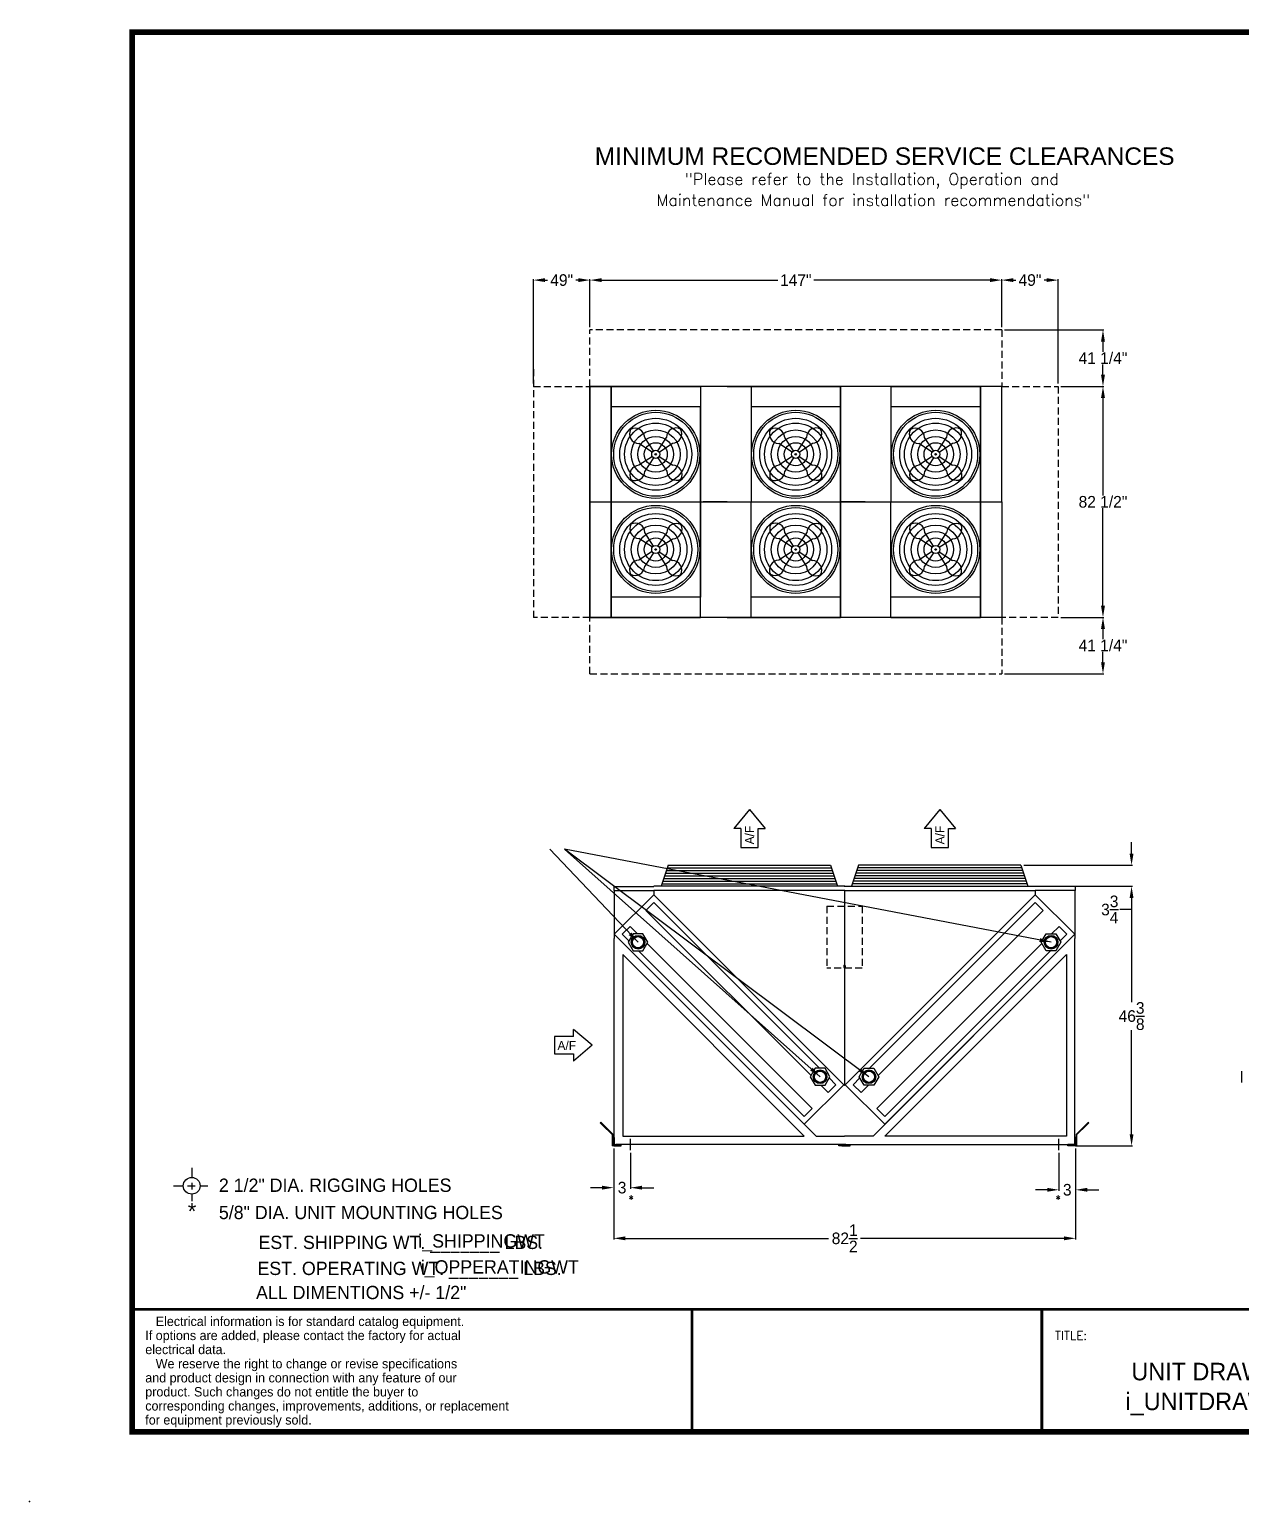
# Model space of a CAD drawing. Extents: x -18 to 413, y -12 to 263.
# Drawn here: x -18.3 to 198.2, y -12.5 to 250.5 of the extents above; entities that cross this region are included whole.
import ezdxf
from ezdxf.enums import TextEntityAlignment as Align

# ---------------------------------------------------------------- set-up
doc = ezdxf.new("R2010")
doc.units = 0
doc.header["$MEASUREMENT"] = 0
doc.linetypes.add('HIDDEN', pattern=[0.375, 0.25, -0.125])
doc.layers.get('0').update_dxf_attribs({"color": 1, "linetype": 'CONTINUOUS'})
doc.layers.get('Defpoints').update_dxf_attribs({"linetype": 'CONTINUOUS'})
doc.layers.add('CONN NOTE', color=7, linetype='CONTINUOUS')
doc.styles.add('dimentions', font='ARIAL.TTF')
doc.styles.add('ROMANS', font='ROMANS')
doc.styles.add('SIMPLEX', font='SIMPLEX')
doc.dimstyles.get("Standard").update_dxf_attribs({"dimtxt": 2.075, "dimasz": 2.075, "dimexe": 0.18, "dimexo": 0.5, "dimgap": 0.09, "dimtad": 0, "dimtih": 1, "dimtoh": 1, "dimdec": 4, "dimzin": 0, "dimdsep": 46, "dimlunit": 5, "dimtxsty": 'STANDARD', "dimcen": 0.09, "dimadec": 0, "dimazin": 0, "dimtfac": 1, "dimtdec": 4, "dimtofl": 0, "dimtmove": 0, "dimatfit": 3, "dimfxl": 1, "dimtolj": 1, "dimtzin": 0, "dimarcsym": 0})

# ---------------------------------------------------------------- blocks, each defined once
blk = doc.blocks.new('*D18')
at = {"color": 0, "lineweight": -2, "ltscale": 5}
for p, q in [((165.92, 186.73), (173.6, 186.73)), ((173.42, 184.66), (173.42, 167.23)), ((173.42, 147.56), (173.42, 164.98)), ((165.92, 145.48), (173.6, 145.48))]:
    blk.add_line(p, q, dxfattribs=at)
at = {"color": 0, "ltscale": 5}
for points in [[(173.07, 184.66), (173.77, 184.66), (173.42, 186.73)], [(173.07, 147.56), (173.77, 147.56), (173.42, 145.48)]]:
    blk.add_solid(points, dxfattribs=at)
at = {"layer": 'Defpoints', "color": 0, "ltscale": 5}
for p in [(165.42, 186.73), (165.42, 145.48), (173.42, 145.48)]:
    blk.add_point(p, dxfattribs=at)
at = {"color": 0, "ltscale": 5, "insert": (173.42, 166.11), "char_height": 2.075, "attachment_point": 5}
blk.add_mtext('\\A1;82 1/2"', dxfattribs=at)
blk = doc.blocks.new('*D19')
at = {"color": 0, "lineweight": -2, "ltscale": 5}
for p, q in [((155.33, 197.32), (155.33, 205.9)), ((157.41, 205.72), (157.87, 205.72)), ((163.35, 205.72), (162.89, 205.72)), ((165.42, 187.23), (165.42, 205.9))]:
    blk.add_line(p, q, dxfattribs=at)
at = {"color": 0, "ltscale": 5}
for points in [[(157.41, 206.07), (157.41, 205.38), (155.33, 205.72)], [(163.35, 206.07), (163.35, 205.38), (165.42, 205.72)]]:
    blk.add_solid(points, dxfattribs=at)
at = {"layer": 'Defpoints', "color": 0, "ltscale": 5}
for p in [(165.42, 205.72), (155.33, 196.82), (165.42, 186.73)]:
    blk.add_point(p, dxfattribs=at)
at = {"color": 0, "ltscale": 5, "insert": (160.38, 205.72), "char_height": 2.075, "attachment_point": 5}
blk.add_mtext('\\A1;49"', dxfattribs=at)
blk = doc.blocks.new('*D20')
at = {"color": 0, "lineweight": -2, "ltscale": 5}
for p, q in [((155.83, 196.82), (173.6, 196.82)), ((173.42, 194.75), (173.42, 192.9)), ((173.42, 188.81), (173.42, 190.65)), ((165.92, 186.73), (173.6, 186.73))]:
    blk.add_line(p, q, dxfattribs=at)
at = {"color": 0, "ltscale": 5}
for points in [[(173.07, 194.75), (173.77, 194.75), (173.42, 196.82)], [(173.07, 188.81), (173.77, 188.81), (173.42, 186.73)]]:
    blk.add_solid(points, dxfattribs=at)
at = {"layer": 'Defpoints', "color": 0, "ltscale": 5}
for p in [(155.33, 196.82), (173.42, 196.82), (165.42, 186.73)]:
    blk.add_point(p, dxfattribs=at)
at = {"color": 0, "ltscale": 5, "insert": (173.42, 191.78), "char_height": 2.075, "attachment_point": 5}
blk.add_mtext('\\A1;41 1/4"', dxfattribs=at)
blk = doc.blocks.new('*D21')
at = {"color": 0, "lineweight": -2, "ltscale": 5}
for p, q in [((165.92, 145.48), (173.6, 145.48)), ((173.42, 143.41), (173.42, 141.56)), ((173.42, 137.47), (173.42, 139.31)), ((155.83, 135.39), (173.6, 135.39))]:
    blk.add_line(p, q, dxfattribs=at)
at = {"color": 0, "ltscale": 5}
for points in [[(173.07, 143.41), (173.77, 143.41), (173.42, 145.48)], [(173.07, 137.47), (173.77, 137.47), (173.42, 135.39)]]:
    blk.add_solid(points, dxfattribs=at)
at = {"layer": 'Defpoints', "color": 0, "ltscale": 5}
for p in [(165.42, 145.48), (155.33, 135.39), (173.42, 135.39)]:
    blk.add_point(p, dxfattribs=at)
at = {"color": 0, "ltscale": 5, "insert": (173.42, 140.44), "char_height": 2.075, "attachment_point": 5}
blk.add_mtext('\\A1;41 1/4"', dxfattribs=at)
blk = doc.blocks.new('*D22')
at = {"color": 0, "lineweight": -2, "ltscale": 5}
for p, q in [((71.68, 187.23), (71.68, 205.9)), ((73.76, 205.72), (74.22, 205.72)), ((79.7, 205.72), (79.24, 205.72)), ((81.77, 197.32), (81.77, 205.9))]:
    blk.add_line(p, q, dxfattribs=at)
at = {"color": 0, "ltscale": 5}
for points in [[(73.76, 206.07), (73.76, 205.38), (71.68, 205.72)], [(79.7, 206.07), (79.7, 205.38), (81.77, 205.72)]]:
    blk.add_solid(points, dxfattribs=at)
at = {"layer": 'Defpoints', "color": 0, "ltscale": 5}
for p in [(71.68, 205.72), (81.77, 196.82), (71.68, 186.73)]:
    blk.add_point(p, dxfattribs=at)
at = {"color": 0, "ltscale": 5, "insert": (76.73, 205.72), "char_height": 2.075, "attachment_point": 5}
blk.add_mtext('\\A1;49"', dxfattribs=at)
blk = doc.blocks.new('*D23')
at = {"color": 0, "lineweight": -2, "ltscale": 5}
for p, q in [((81.77, 197.32), (81.77, 205.9)), ((83.85, 205.72), (115.35, 205.72)), ((153.26, 205.72), (121.76, 205.72)), ((155.33, 197.32), (155.33, 205.9))]:
    blk.add_line(p, q, dxfattribs=at)
at = {"color": 0, "ltscale": 5}
for points in [[(83.85, 206.07), (83.85, 205.38), (81.77, 205.72)], [(153.26, 206.07), (153.26, 205.38), (155.33, 205.72)]]:
    blk.add_solid(points, dxfattribs=at)
at = {"layer": 'Defpoints', "color": 0, "ltscale": 5}
for p in [(81.77, 205.72), (81.77, 196.82), (155.33, 196.82)]:
    blk.add_point(p, dxfattribs=at)
at = {"color": 0, "ltscale": 5, "insert": (118.55, 205.72), "char_height": 2.075, "attachment_point": 5}
blk.add_mtext('\\A1;147"', dxfattribs=at)
blk = doc.blocks.new('*D16')
at = {"color": 0, "lineweight": -2, "ltscale": 5}
for p, q in [((168.09, 97.44), (178.71, 97.44)), ((178.53, 95.36), (178.53, 76.77)), ((178.53, 53.15), (178.53, 71.75)), ((168.52, 51.08), (178.71, 51.08))]:
    blk.add_line(p, q, dxfattribs=at)
at = {"color": 0, "ltscale": 5}
for points in [[(178.18, 95.36), (178.87, 95.36), (178.53, 97.44)], [(178.18, 53.15), (178.87, 53.15), (178.53, 51.08)]]:
    blk.add_solid(points, dxfattribs=at)
at = {"layer": 'Defpoints', "color": 0, "ltscale": 5}
for p in [(167.59, 97.44), (168.02, 51.08), (178.53, 51.08)]:
    blk.add_point(p, dxfattribs=at)
at = {"color": 0, "ltscale": 5, "insert": (178.53, 74.26), "char_height": 2.075, "attachment_point": 5}
blk.add_mtext('\\A1;46{\\H1x;\\S3/8;}', dxfattribs=at)
blk = doc.blocks.new('*D17')
at = {"color": 0, "lineweight": -2, "ltscale": 5}
for p, q in [((178.53, 103.26), (178.53, 105.34)), ((159.26, 101.19), (178.71, 101.19)), ((168.09, 97.44), (178.71, 97.44)), ((178.53, 95.36), (178.53, 93.29)), ((178.53, 93.29), (176.45, 93.29))]:
    blk.add_line(p, q, dxfattribs=at)
at = {"color": 0, "ltscale": 5}
for points in [[(178.18, 103.26), (178.87, 103.26), (178.53, 101.19)], [(178.18, 95.36), (178.87, 95.36), (178.53, 97.44)]]:
    blk.add_solid(points, dxfattribs=at)
at = {"layer": 'Defpoints', "color": 0, "ltscale": 5}
for p in [(158.76, 101.19), (167.59, 97.44), (178.53, 97.44)]:
    blk.add_point(p, dxfattribs=at)
at = {"color": 0, "ltscale": 5, "insert": (174.63, 93.29), "char_height": 2.075, "attachment_point": 5}
blk.add_mtext('\\A1;3{\\H1x;\\S3/4;}', dxfattribs=at)
blk = doc.blocks.new('*D30')
at = {"color": 0, "lineweight": -2}
for p, q in [((86.02, 50.58), (86.02, 34.37)), ((168.54, 50.58), (168.54, 34.37)), ((88.09, 34.55), (124.42, 34.55)), ((166.46, 34.55), (130.13, 34.55))]:
    blk.add_line(p, q, dxfattribs=at)
at = {"color": 0}
for points in [[(88.09, 34.9), (88.09, 34.21), (86.02, 34.55)], [(166.46, 34.9), (166.46, 34.21), (168.54, 34.55)]]:
    blk.add_solid(points, dxfattribs=at)
at = {"layer": 'Defpoints', "color": 0}
for p in [(86.02, 51.08), (168.54, 51.08), (86.02, 34.55)]:
    blk.add_point(p, dxfattribs=at)
at = {"color": 0, "insert": (127.28, 34.55), "char_height": 2.075, "attachment_point": 5}
blk.add_mtext('\\A1;82{\\H1x;\\S1/2;}', dxfattribs=at)
blk = doc.blocks.new('*D31')
at = {"color": 0, "lineweight": -2}
for p, q in [((86.02, 50.58), (86.02, 43.42)), ((89.02, 49.83), (89.02, 43.42)), ((83.94, 43.6), (81.87, 43.6)), ((91.09, 43.6), (93.17, 43.6))]:
    blk.add_line(p, q, dxfattribs=at)
at = {"color": 0}
for points in [[(83.94, 43.95), (83.94, 43.26), (86.02, 43.6)], [(91.09, 43.95), (91.09, 43.26), (89.02, 43.6)]]:
    blk.add_solid(points, dxfattribs=at)
at = {"layer": 'Defpoints', "color": 0}
for p in [(86.02, 51.08), (89.02, 50.33), (89.02, 43.6)]:
    blk.add_point(p, dxfattribs=at)
at = {"color": 0, "insert": (87.52, 43.6), "char_height": 2.075, "attachment_point": 5}
blk.add_mtext('\\A1;3', dxfattribs=at)
blk = doc.blocks.new('*D32')
at = {"color": 0, "lineweight": -2}
for p, q in [((168.54, 50.58), (168.54, 43.04)), ((165.54, 49.83), (165.54, 43.04)), ((163.46, 43.22), (161.39, 43.22)), ((170.61, 43.22), (172.69, 43.22))]:
    blk.add_line(p, q, dxfattribs=at)
at = {"color": 0}
for points in [[(163.46, 43.57), (163.46, 42.88), (165.54, 43.22)], [(170.61, 43.57), (170.61, 42.88), (168.54, 43.22)]]:
    blk.add_solid(points, dxfattribs=at)
at = {"layer": 'Defpoints', "color": 0}
for p in [(165.54, 50.33), (168.54, 51.08), (168.54, 43.22)]:
    blk.add_point(p, dxfattribs=at)
at = {"color": 0, "insert": (167.04, 43.22), "char_height": 2.075, "attachment_point": 5}
blk.add_mtext('\\A1;3', dxfattribs=at)

msp = doc.modelspace()

# ---------------------------------------------------------------- linework, layer by layer
at = {"color": 0, "linetype": 'HIDDEN', "ltscale": 5}
for p, q in [((155.33394, 196.82029), (81.77144, 196.82029)), ((81.77144, 186.73171), (81.77144, 196.82029)), ((155.33394, 196.82029), (155.33394, 186.73171)), ((71.68286, 189.79757), (71.68286, 145.48171)), ((71.68286, 186.73171), (81.77144, 186.73171)), ((155.33394, 186.73171), (165.42253, 186.73171)), ((165.42253, 186.73171), (165.42253, 145.48171)), ((81.77144, 145.48171), (71.68286, 145.48171)), ((81.77144, 135.39312), (81.77144, 145.48171)), ((165.42253, 145.48171), (155.33394, 145.48171)), ((155.33394, 145.48171), (155.33394, 135.39312)), ((81.77144, 135.39312), (155.33394, 135.39312)), ((124.10401, 93.86681), (124.10401, 82.80431)), ((124.10401, 93.86681), (130.41651, 93.86681)), ((130.41651, 93.86681), (130.41651, 82.80431)), ((130.41651, 82.80431), (124.10401, 82.80431)), ((127.13526, 83.24181), (127.13526, 82.99181)), ((127.38526, 83.24181), (127.38526, 82.99181))]:
    msp.add_line(p, q, dxfattribs=at)
at = {"color": 0, "ltscale": 5}
for p, q in [((155.33394, 186.73171), (81.77144, 186.73171)), ((81.77144, 186.73171), (81.77144, 166.10671)), ((81.77144, 166.10671), (81.77144, 186.73171)), ((81.77144, 186.73171), (86.02144, 186.73171)), ((85.55269, 166.10671), (85.55269, 186.73171)), ((85.55269, 186.73171), (85.55269, 166.10671)), ((85.55269, 186.73171), (101.55269, 186.73171)), ((101.55269, 186.73171), (101.55269, 166.10671)), ((106.27144, 186.73171), (101.55269, 186.73171)), ((106.27144, 186.73171), (111.17769, 186.73171)), ((110.55269, 186.73171), (126.55269, 186.73171)), ((110.55269, 186.73171), (110.55269, 166.10671)), ((110.55269, 186.73171), (110.55269, 166.10671)), ((126.55269, 186.73171), (126.55269, 166.10671)), ((126.55269, 166.10671), (126.55269, 186.73171)), ((130.95894, 186.73171), (126.70894, 186.73171)), ((135.55269, 186.73171), (135.55269, 166.10671)), ((135.55269, 186.73171), (135.55269, 166.10671)), ((135.55269, 186.73171), (135.55269, 166.10671)), ((135.55269, 186.73171), (151.55269, 186.73171)), ((151.55269, 166.10671), (151.55269, 186.73171)), ((151.55269, 186.73171), (151.55269, 166.10671)), ((155.33394, 166.10671), (155.33394, 186.73171)), ((155.33394, 166.10671), (155.33394, 186.73171)), ((101.55269, 183.10671), (85.55269, 183.10671)), ((101.55269, 166.10671), (101.55269, 183.10671)), ((126.55269, 183.10671), (110.55269, 183.10671)), ((126.55269, 166.10671), (126.55269, 183.10671)), ((151.55269, 183.10671), (135.55269, 183.10671)), ((151.55269, 166.10671), (151.55269, 183.10671)), ((155.33394, 169.90358), (155.33394, 172.93483)), ((81.77144, 166.10671), (155.33394, 166.10671)), ((81.77144, 166.10671), (106.27144, 166.10671)), ((81.77144, 166.10671), (86.02144, 166.10671)), ((81.77144, 166.10671), (155.33394, 166.10671)), ((81.77144, 145.48171), (81.77144, 166.10671)), ((81.77144, 166.10671), (81.77144, 145.48171)), ((81.77144, 166.10671), (106.27144, 166.10671)), ((81.77144, 166.10671), (86.02144, 166.10671)), ((85.55269, 166.10671), (101.55269, 166.10671)), ((85.55269, 166.10671), (85.55269, 145.48171)), ((85.55269, 145.48171), (85.55269, 166.10671)), ((85.55269, 166.10671), (101.55269, 166.10671)), ((101.55269, 166.10671), (101.55269, 149.10671)), ((101.55269, 145.48171), (101.55269, 166.10671)), ((106.27144, 166.10671), (102.02144, 166.10671)), ((106.27144, 166.10671), (102.02144, 166.10671)), ((106.27144, 166.10671), (130.77144, 166.10671)), ((106.27144, 166.10671), (110.52144, 166.10671)), ((106.27144, 166.10671), (130.77144, 166.10671)), ((106.27144, 166.10671), (110.52144, 166.10671)), ((110.55269, 166.10671), (126.55269, 166.10671)), ((110.55269, 166.10671), (126.55269, 166.10671)), ((110.55269, 145.48171), (110.55269, 166.10671)), ((110.55269, 145.48171), (110.55269, 166.10671)), ((126.55269, 166.10671), (126.55269, 149.10671)), ((126.55269, 145.48171), (126.55269, 166.10671)), ((126.55269, 166.10671), (126.55269, 145.48171)), ((130.95894, 166.10671), (126.70894, 166.10671)), ((130.95894, 166.10671), (126.70894, 166.10671)), ((135.55269, 166.10671), (151.55269, 166.10671)), ((135.55269, 166.10671), (151.55269, 166.10671)), ((135.55269, 145.48171), (135.55269, 166.10671)), ((135.55269, 145.48171), (135.55269, 166.10671)), ((135.55269, 145.48171), (135.55269, 166.10671)), ((151.55269, 166.10671), (151.55269, 149.10671)), ((151.55269, 166.10671), (151.55269, 145.48171)), ((151.55269, 145.48171), (151.55269, 166.10671)), ((155.33394, 166.10671), (155.33394, 145.48171)), ((155.33394, 166.10671), (155.33394, 145.48171)), ((155.33394, 162.30983), (155.33394, 159.27858)), ((101.55269, 149.10671), (85.55269, 149.10671)), ((126.55269, 149.10671), (110.55269, 149.10671)), ((151.55269, 149.10671), (135.55269, 149.10671)), ((155.33394, 145.48171), (81.77144, 145.48171)), ((81.77144, 145.48171), (86.02144, 145.48171)), ((85.55269, 145.48171), (101.55269, 145.48171)), ((106.27144, 145.48171), (101.55269, 145.48171)), ((106.27144, 145.48171), (111.17769, 145.48171)), ((110.55269, 145.48171), (126.55269, 145.48171)), ((130.95894, 145.48171), (126.70894, 145.48171)), ((135.55269, 145.48171), (151.55269, 145.48171)), ((86.06419, 97.43016), (93.19776, 97.43016)), ((86.06419, 97.43016), (86.06419, 96.68016)), ((127.32276, 97.43873), (93.19776, 97.43873)), ((127.19776, 97.43873), (161.32276, 97.43873)), ((168.45633, 97.43016), (161.32276, 97.43016)), ((168.45633, 97.43016), (168.45633, 96.68016)), ((86.06419, 96.68016), (93.19776, 96.68016)), ((86.12669, 96.68016), (86.12669, 88.86766)), ((86.12669, 88.86766), (93.19776, 95.93873)), ((86.12669, 88.86766), (93.19776, 95.93873)), ((93.19776, 96.68873), (93.19776, 95.93873)), ((127.32276, 96.68873), (93.19776, 96.68873)), ((93.19776, 95.93873), (127.13888, 61.99761)), ((127.26026, 61.87623), (93.19776, 95.93873)), ((127.19776, 96.68873), (161.32276, 96.68873)), ((127.26026, 96.68873), (127.26026, 61.87623)), ((127.26026, 96.68873), (127.26026, 61.87623)), ((127.26026, 61.87623), (161.32276, 95.93873)), ((161.32276, 95.93873), (127.38163, 61.99761)), ((161.32276, 96.68873), (161.32276, 95.93873)), ((168.45633, 96.68016), (161.32276, 96.68016)), ((168.39383, 88.86766), (161.32276, 95.93873)), ((168.39383, 88.86766), (161.32276, 95.93873)), ((168.39383, 96.68016), (168.39383, 88.86766)), ((91.78355, 93.1103), (93.19776, 94.52452)), ((91.78355, 93.1103), (121.26788, 63.62597)), ((93.19776, 94.52452), (122.79318, 64.9291)), ((161.32276, 94.52452), (131.72734, 64.9291)), ((162.73697, 93.1103), (133.25264, 63.62597)), ((162.73697, 93.1103), (161.32276, 94.52452)), ((87.5409, 88.86766), (88.95512, 90.28188)), ((90.26627, 88.97073), (88.95512, 90.28188)), ((164.25425, 88.97073), (165.5654, 90.28188)), ((166.97961, 88.86766), (165.5654, 90.28188)), ((122.16704, 52.82731), (86.12669, 88.86766)), ((120.06782, 54.92654), (86.12669, 88.86766)), ((86.12669, 88.86766), (86.12669, 88.86766)), ((86.12669, 88.86766), (86.12669, 88.13981)), ((86.12669, 51.32731), (86.12669, 88.13981)), ((88.74097, 87.6676), (87.5409, 88.86766)), ((121.48203, 57.75496), (91.99769, 87.2393)), ((132.35348, 52.82731), (168.39383, 88.86766)), ((133.03849, 57.75496), (162.52282, 87.2393)), ((134.4527, 54.92654), (168.39383, 88.86766)), ((165.77955, 87.6676), (166.97961, 88.86766)), ((168.39383, 88.86766), (168.39383, 88.13981)), ((168.39383, 88.86766), (168.39383, 88.86766)), ((168.39383, 51.32731), (168.39383, 88.13981)), ((87.62669, 85.24634), (87.62669, 52.82731)), ((120.04572, 52.82731), (87.62669, 85.24634)), ((120.06782, 56.34075), (90.47239, 85.93617)), ((134.4527, 56.34075), (164.04812, 85.93617)), ((134.4748, 52.82731), (166.89383, 85.24634)), ((166.89383, 85.24634), (166.89383, 52.82731)), ((124.52461, 63.19767), (125.72467, 61.99761)), ((129.99591, 63.19767), (128.79585, 61.99761)), ((198.17412, 64.41182), (198.17412, 62.41182)), ((198.17412, 64.41182), (198.17412, 62.41182)), ((127.13888, 61.99761), (120.06782, 54.92654)), ((122.99931, 61.89454), (124.31046, 60.58339)), ((125.72467, 61.99761), (124.31046, 60.58339)), ((127.38163, 61.99761), (134.4527, 54.92654)), ((128.79585, 61.99761), (130.21006, 60.58339)), ((131.52121, 61.89454), (130.21006, 60.58339)), ((121.48203, 57.75496), (120.06782, 56.34075)), ((133.03849, 57.75496), (134.4527, 56.34075)), ((134.4527, 54.92654), (135.51336, 55.9872)), ((87.62669, 52.82731), (120.04572, 52.82731)), ((122.16704, 52.82731), (127.25169, 52.82731)), ((132.35348, 52.82731), (127.26883, 52.82731)), ((166.89383, 52.82731), (134.4748, 52.82731)), ((85.87669, 51.07731), (85.87669, 52.57731)), ((86.00169, 51.07731), (86.00169, 52.57731)), ((86.00169, 52.57731), (86.12669, 52.57731)), ((86.00169, 51.07731), (87.37669, 51.07731)), ((86.12669, 52.57731), (86.12669, 51.32731)), ((86.12669, 51.32731), (87.37669, 51.32731)), ((127.25169, 51.32731), (86.37669, 51.32731)), ((87.37669, 51.07731), (87.37669, 51.32731)), ((89.01883, 50.32731), (89.01883, 52.32731)), ((126.25169, 51.07731), (126.25169, 51.32731)), ((127.50169, 51.32731), (126.25169, 51.32731)), ((127.75169, 51.07731), (126.25169, 51.07731)), ((126.76883, 51.07731), (128.26883, 51.07731)), ((127.01883, 51.32731), (128.26883, 51.32731)), ((127.26883, 51.32731), (168.14383, 51.32731)), ((128.26883, 51.07731), (128.26883, 51.32731)), ((165.53596, 50.32731), (165.53596, 52.32731)), ((168.39383, 51.32731), (167.14383, 51.32731)), ((167.14383, 51.07731), (167.14383, 51.32731)), ((168.51883, 51.07731), (167.14383, 51.07731)), ((168.39383, 52.57731), (168.39383, 51.32731)), ((168.51883, 52.57731), (168.39383, 52.57731)), ((168.51883, 51.07731), (168.51883, 52.57731)), ((168.64383, 51.07731), (168.64383, 52.57731))]:
    msp.add_line(p, q, dxfattribs=at)
at = {"color": 0}
for p, q in [((92.91671, 174.99575), (90.50213, 176.52931)), ((93.13123, 175.21345), (91.56226, 177.60518)), ((93.9183, 175.21925), (95.45186, 177.63383)), ((94.136, 175.00473), (96.52773, 176.5737)), ((117.91671, 174.99575), (115.50213, 176.52931)), ((118.13123, 175.21345), (116.56226, 177.60518)), ((118.9183, 175.21925), (120.45186, 177.63383)), ((119.136, 175.00473), (121.52773, 176.5737)), ((142.91671, 174.99575), (140.50213, 176.52931)), ((143.13123, 175.21345), (141.56226, 177.60518)), ((143.9183, 175.21925), (145.45186, 177.63383)), ((144.136, 175.00473), (146.52773, 176.5737)), ((92.92251, 174.20868), (90.53078, 172.63971)), ((93.14021, 173.99416), (91.60665, 171.57958)), ((93.92728, 173.99996), (95.49625, 171.60823)), ((94.1418, 174.21766), (96.55638, 172.6841)), ((117.92251, 174.20868), (115.53078, 172.63971)), ((118.14021, 173.99416), (116.60665, 171.57958)), ((118.92728, 173.99996), (120.49625, 171.60823)), ((119.1418, 174.21766), (121.55638, 172.6841)), ((142.92251, 174.20868), (140.53078, 172.63971)), ((143.14021, 173.99416), (141.60665, 171.57958)), ((143.92728, 173.99996), (145.49625, 171.60823)), ((144.1418, 174.21766), (146.55638, 172.6841)), ((93.14021, 158.21925), (91.60665, 160.63383)), ((93.92728, 158.21345), (95.49625, 160.60518)), ((118.14021, 158.21925), (116.60665, 160.63383)), ((118.92728, 158.21345), (120.49625, 160.60518)), ((143.14021, 158.21925), (141.60665, 160.63383)), ((143.92728, 158.21345), (145.49625, 160.60518)), ((92.92251, 158.00473), (90.53078, 159.5737)), ((94.1418, 157.99575), (96.55638, 159.52931)), ((117.92251, 158.00473), (115.53078, 159.5737)), ((119.1418, 157.99575), (121.55638, 159.52931)), ((142.92251, 158.00473), (140.53078, 159.5737)), ((144.1418, 157.99575), (146.55638, 159.52931)), ((92.91671, 157.21766), (90.50213, 155.6841)), ((93.13123, 156.99996), (91.56226, 154.60823)), ((93.9183, 156.99416), (95.45186, 154.57958)), ((94.136, 157.20868), (96.52773, 155.63971)), ((117.91671, 157.21766), (115.50213, 155.6841)), ((118.13123, 156.99996), (116.56226, 154.60823)), ((118.9183, 156.99416), (120.45186, 154.57958)), ((119.136, 157.20868), (121.52773, 155.63971)), ((142.91671, 157.21766), (140.50213, 155.6841)), ((143.13123, 156.99996), (141.56226, 154.60823)), ((143.9183, 156.99416), (145.45186, 154.57958)), ((144.136, 157.20868), (146.52773, 155.63971)), ((110.26026, 111.12771), (107.45395, 107.76001)), ((110.26026, 111.12771), (113.06656, 107.76001)), ((144.26026, 111.12771), (141.45395, 107.76001)), ((144.26026, 111.12771), (147.06656, 107.76001)), ((108.71679, 107.76001), (107.45395, 107.76001)), ((108.71679, 107.76001), (108.71679, 104.39232)), ((111.80373, 107.76001), (113.06656, 107.76001)), ((111.80373, 104.39232), (111.80373, 107.76001)), ((142.71679, 107.76001), (141.45395, 107.76001)), ((142.71679, 107.76001), (142.71679, 104.39232)), ((145.80373, 104.39232), (145.80373, 107.76001)), ((145.80373, 107.76001), (147.06656, 107.76001)), ((108.71679, 104.39232), (111.80373, 104.39232)), ((142.71679, 104.39232), (145.80373, 104.39232)), ((95.76026, 101.18873), (94.51026, 97.43873)), ((95.44776, 100.25123), (125.07276, 100.25123)), ((95.60401, 100.71998), (124.91651, 100.71998)), ((95.76026, 101.18873), (124.76026, 101.18873)), ((124.76026, 101.18873), (126.01026, 97.43873)), ((129.76026, 101.18873), (128.51026, 97.43873)), ((159.07276, 100.25123), (129.44776, 100.25123)), ((158.91651, 100.71998), (129.60401, 100.71998)), ((158.76026, 101.18873), (129.76026, 101.18873)), ((158.76026, 101.18873), (160.01026, 97.43873)), ((94.66651, 97.90748), (125.85401, 97.90748)), ((94.82276, 98.37623), (125.69776, 98.37623)), ((94.97901, 98.84498), (125.54151, 98.84498)), ((95.13526, 99.31373), (125.38526, 99.31373)), ((95.29151, 99.78248), (125.22901, 99.78248)), ((159.85401, 97.90748), (128.66651, 97.90748)), ((159.69776, 98.37623), (128.82276, 98.37623)), ((159.54151, 98.84498), (128.97901, 98.84498)), ((159.38526, 99.31373), (129.13526, 99.31373)), ((159.22901, 99.78248), (129.29151, 99.78248)), ((82.18432, 69.03683), (78.81662, 71.84313)), ((78.81662, 70.5803), (78.81662, 71.84313)), ((75.44893, 70.5803), (75.44893, 67.49336)), ((78.81662, 70.5803), (75.44893, 70.5803)), ((82.18432, 69.03683), (78.81662, 66.23052)), ((75.44893, 67.49336), (78.81662, 67.49336)), ((78.81662, 67.49336), (78.81662, 66.23052)), ((10.6435, 47.14291), (10.6435, 45.56664)), ((7.37772, 43.94882), (8.9763, 43.94882)), ((9.89858, 43.94882), (11.24653, 43.94882)), ((10.6435, 44.45971), (10.6435, 43.26764)), ((10.6435, 42.41615), (10.6435, 41.17307)), ((12.16881, 43.94882), (13.53455, 43.94882)), ((100, 0), (100, 21.875)), ((162.5, 0), (162.5, 21.875))]:
    msp.add_line(p, q, dxfattribs=at)
at = {"color": 0, "linetype": 'Continuous', "lineweight": 15}
for p, q in [((83.71598, 55.29374), (83.62087, 55.19863)), ((83.71598, 55.29374), (84.06953, 54.94019)), ((170.80454, 55.29374), (170.45099, 54.94019)), ((170.80454, 55.29374), (170.89965, 55.19863)), ((83.62087, 55.19863), (83.97442, 54.84508)), ((84.06953, 54.94019), (83.97442, 54.84508)), ((85.7419, 53.07761), (83.97442, 54.84508)), ((85.837, 53.17271), (84.06953, 54.94019)), ((85.837, 53.17271), (85.7419, 53.07761)), ((85.74219, 53.0769), (85.87669, 53.0769)), ((85.74219, 51.07731), (85.74219, 53.0769)), ((85.87669, 51.07731), (85.87669, 53.0769)), ((168.77833, 53.0769), (168.64383, 53.0769)), ((168.64383, 51.07731), (168.64383, 53.0769)), ((168.68351, 53.17271), (170.45099, 54.94019)), ((168.68351, 53.17271), (168.77862, 53.07761)), ((168.77833, 51.07731), (168.77833, 53.0769)), ((168.77862, 53.07761), (170.54609, 54.84508)), ((170.45099, 54.94019), (170.54609, 54.84508)), ((170.89965, 55.19863), (170.54609, 54.84508)), ((85.87669, 51.07731), (85.74219, 51.07731)), ((168.64383, 51.07731), (168.77833, 51.07731))]:
    msp.add_line(p, q, dxfattribs=at)
at = {"color": 0}
for points, const_width in [([(0, 0), (400, 0), (400, 250), (0, 250), (0, 0)], 1), ([(100.59116, 21.875), (0, 21.875)], 0.5), ([(400, 21.875), (100, 21.875), (100, 0)], 0.5), ([(162.5, 21.875), (162.5, 0)], 0.5)]:
    msp.add_lwpolyline(points, dxfattribs=dict(at, const_width=const_width))
at = {"color": 0, "ltscale": 5}
for points in [[(92.12133, 87.45345), (91.24533, 88.97073), (89.49333, 88.97073), (88.61733, 87.45345), (89.49333, 85.93617), (91.24533, 85.93617)], [(162.39919, 87.45345), (163.27519, 88.97073), (165.02719, 88.97073), (165.90319, 87.45345), (165.02719, 85.93617), (163.27519, 85.93617)], [(124.64824, 63.41182), (123.77224, 64.9291), (122.02024, 64.9291), (121.14424, 63.41182), (122.02024, 61.89454), (123.77224, 61.89454)], [(129.87227, 63.41182), (130.74827, 64.9291), (132.50027, 64.9291), (133.37627, 63.41182), (132.50027, 61.89454), (130.74827, 61.89454)]]:
    msp.add_lwpolyline(points, close=True, dxfattribs=at)
at = {"color": 0}
for centre, radius in [((93.52926, 174.60671), 7.875), ((93.52926, 174.60671), 7.49999), ((118.52926, 174.60671), 7.875), ((118.52926, 174.60671), 7.49999), ((143.52926, 174.60671), 7.875), ((143.52926, 174.60671), 7.49999), ((93.52926, 174.60671), 6.42589), ((93.52926, 174.60671), 5.56956), ((93.52926, 174.60671), 4.36928), ((118.52926, 174.60671), 6.42589), ((118.52926, 174.60671), 5.56956), ((118.52926, 174.60671), 4.36928), ((143.52926, 174.60671), 6.42589), ((143.52926, 174.60671), 5.56956), ((143.52926, 174.60671), 4.36928), ((93.52926, 174.60671), 3.20072), ((93.52926, 174.60671), 2.06631), ((118.52926, 174.60671), 3.20072), ((118.52926, 174.60671), 2.06631), ((143.52926, 174.60671), 3.20072), ((143.52926, 174.60671), 2.06631), ((93.52926, 174.60671), 0.72565), ((93.52926, 174.60671), 0.14323), ((118.52926, 174.60671), 0.72565), ((118.52926, 174.60671), 0.14323), ((143.52926, 174.60671), 0.72565), ((143.52926, 174.60671), 0.14323), ((93.52926, 157.60671), 7.875), ((93.52926, 157.60671), 7.49999), ((93.52926, 157.60671), 6.42589), ((93.52926, 157.60671), 5.56956), ((118.52926, 157.60671), 7.875), ((118.52926, 157.60671), 7.49999), ((118.52926, 157.60671), 6.42589), ((118.52926, 157.60671), 5.56956), ((143.52926, 157.60671), 7.875), ((143.52926, 157.60671), 7.49999), ((143.52926, 157.60671), 6.42589), ((143.52926, 157.60671), 5.56956), ((93.52926, 157.60671), 4.36928), ((93.52926, 157.60671), 3.20072), ((118.52926, 157.60671), 4.36928), ((118.52926, 157.60671), 3.20072), ((143.52926, 157.60671), 4.36928), ((143.52926, 157.60671), 3.20072), ((93.52926, 157.60671), 2.06631), ((93.52926, 157.60671), 0.72565), ((118.52926, 157.60671), 2.06631), ((118.52926, 157.60671), 0.72565), ((143.52926, 157.60671), 2.06631), ((143.52926, 157.60671), 0.72565), ((93.52926, 157.60671), 0.14323), ((118.52926, 157.60671), 0.14323), ((143.52926, 157.60671), 0.14323), ((10.6435, 43.94882), 1.49891)]:
    msp.add_circle(centre, radius, dxfattribs=at)
at = {"color": 0, "ltscale": 5}
for centre, radius in [((90.36933, 87.45345), 1.22259), ((90.36933, 87.45345), 1.10494), ((90.36933, 87.45345), 1), ((90.36933, 87.45345), 1), ((90.36933, 87.45345), 1), ((164.15119, 87.45345), 1.22259), ((164.15119, 87.45345), 1.10494), ((164.15119, 87.45345), 1), ((164.15119, 87.45345), 1), ((164.15119, 87.45345), 1), ((122.89624, 63.41182), 1.22259), ((122.89624, 63.41182), 1.10494), ((122.89624, 63.41182), 1), ((122.89624, 63.41182), 1), ((122.89624, 63.41182), 1), ((131.62427, 63.41182), 1.22259), ((131.62427, 63.41182), 1.10494), ((131.62427, 63.41182), 1), ((131.62427, 63.41182), 1), ((131.62427, 63.41182), 1)]:
    msp.add_circle(centre, radius, dxfattribs=at)
at = {"color": 0}
for centre, start, end in [((90.54223, 178.24214), 152.1444669, 268.6588262), ((89.85021, 177.53985), 2.185287, 118.6996463), ((97.16469, 177.59373), 62.1444669, 178.6588262), ((96.4624, 178.28575), 272.185287, 28.6996463), ((115.54223, 178.24214), 152.1444669, 268.6588262), ((114.85021, 177.53985), 2.185287, 118.6996463), ((122.16469, 177.59373), 62.1444669, 178.6588262), ((121.4624, 178.28575), 272.185287, 28.6996463), ((140.54223, 178.24214), 152.1444669, 268.6588262), ((139.85021, 177.53985), 2.185287, 118.6996463), ((147.16469, 177.59373), 62.1444669, 178.6588262), ((146.4624, 178.28575), 272.185287, 28.6996463), ((90.59611, 170.92766), 92.185287, 208.6996463), ((89.89382, 171.61968), 242.1444669, 358.6588262), ((97.2083, 171.67356), 182.185287, 298.6996463), ((96.51628, 170.97127), 332.1444669, 88.6588262), ((115.59611, 170.92766), 92.185287, 208.6996463), ((114.89382, 171.61968), 242.1444669, 358.6588262), ((122.2083, 171.67356), 182.185287, 298.6996463), ((121.51628, 170.97127), 332.1444669, 88.6588262), ((140.59611, 170.92766), 92.185287, 208.6996463), ((139.89382, 171.61968), 242.1444669, 358.6588262), ((147.2083, 171.67356), 182.185287, 298.6996463), ((146.51628, 170.97127), 332.1444669, 88.6588262), ((90.59611, 161.28575), 151.3003537, 267.814713), ((89.89382, 160.59373), 1.3411738, 117.8555331), ((97.2083, 160.53985), 61.3003537, 177.814713), ((96.51628, 161.24214), 271.3411738, 27.8555331), ((115.59611, 161.28575), 151.3003537, 267.814713), ((114.89382, 160.59373), 1.3411738, 117.8555331), ((122.2083, 160.53985), 61.3003537, 177.814713), ((121.51628, 161.24214), 271.3411738, 27.8555331), ((140.59611, 161.28575), 151.3003537, 267.814713), ((139.89382, 160.59373), 1.3411738, 117.8555331), ((147.2083, 160.53985), 61.3003537, 177.814713), ((146.51628, 161.24214), 271.3411738, 27.8555331), ((90.54223, 153.97127), 91.3411738, 207.8555331), ((96.4624, 153.92766), 331.3003537, 87.814713), ((115.54223, 153.97127), 91.3411738, 207.8555331), ((121.4624, 153.92766), 331.3003537, 87.814713), ((140.54223, 153.97127), 91.3411738, 207.8555331), ((146.4624, 153.92766), 331.3003537, 87.814713), ((89.85021, 154.67356), 241.3003537, 357.814713), ((97.16469, 154.61968), 181.3411738, 297.8555331), ((114.85021, 154.67356), 241.3003537, 357.814713), ((122.16469, 154.61968), 181.3411738, 297.8555331), ((139.85021, 154.67356), 241.3003537, 357.814713), ((147.16469, 154.61968), 181.3411738, 297.8555331)]:
    msp.add_arc(centre, 1.7133, start, end, dxfattribs=at)
at = {"color": 0, "linetype": 'HIDDEN', "ltscale": 5}
for centre, start, end in [((127.26026, 83.24181), 0, 180), ((127.26026, 82.99181), 180, 0)]:
    msp.add_arc(centre, 0.125, start, end, dxfattribs=at)
at = {"color": 0, "linetype": 'Continuous', "lineweight": 15}
for centre, radius, start, end in [((85.74119, 53.0769), 0.001, 0, 45), ((85.74119, 53.0769), 0.1355, 0, 45), ((168.77933, 53.0769), 0.1355, 135, 180), ((168.77933, 53.0769), 0.001, 135, 180)]:
    msp.add_arc(centre, radius, start, end, dxfattribs=at)
at = {"color": 0}
msp.add_point((-18.34305, -12.46641), dxfattribs=at)

# ---------------------------------------------------------------- texts
at = {"color": 0, "lineweight": 30, "style": 'dimentions'}
msp.add_text('MINIMUM RECOMENDED SERVICE CLEARANCES', height=3.125, dxfattribs=at).set_placement((82.64725, 226.30377))
at = {"color": 0, "style": 'SIMPLEX'}
for s, p in [('"Please refer to the Installation, Operation and', (132.15008, 222.72946)), ('Maintenance Manual for installation recommendations"', (132.39757, 218.96837))]:
    msp.add_text(s, height=2.075, dxfattribs=at).set_placement(p, align=Align.CENTER)
at = {"color": 0}
for p in [(111.09134, 104.92418), (145.09134, 104.92418)]:
    msp.add_text('A/F', height=1.59375, rotation=90, dxfattribs=at).set_placement(p)
for s, height, p in [('A/F', 1.59375, (75.98079, 68.20575)), ('2 1/2" DIA. RIGGING HOLES', 2.375, (15.49774, 42.85449)), ('5/8" DIA. UNIT MOUNTING HOLES', 2.375, (15.49774, 37.98302))]:
    msp.add_text(s, height=height, dxfattribs=at).set_placement(p)
for s, height, p in [('*', 2.92288, (10.70518, 37.94189)), ('EST. SHIPPING WT. _______ LBS.', 2.375, (47.98959, 32.64597)), ('i_SHIPPINGWT', 2.3777257, (62.42495, 32.90541)), ('EST. OPERATING WT. _______ LBS.', 2.375, (49.56661, 28.00031)), ('i_OPPERATINGWT', 2.375, (65.67469, 28.25975)), ('ALL DIMENTIONS +/- 1/2"', 2.375, (40.91865, 23.6901)), ('UNIT DRAWING', 3.125, (194.04532, 9.1916)), ('i_UNITDRAWING', 3.125, (194.04532, 3.86551))]:
    msp.add_text(s, height=height, dxfattribs=at).set_placement(p, align=Align.CENTER)
at = {"color": 0, "lineweight": 25}
for s, p in [('   Electrical information is for standard catalog equipment.', (2.3463, 18.88779)), ('If options are added, please contact the factory for actual', (2.3463, 16.37749)), ('electrical data.', (2.3463, 13.8672)), ('and product design in connection with any feature of our', (2.3463, 8.81495)), ('   We reserve the right to change or revise specifications', (2.3463, 11.32525)), ('product. Such changes do not entitle the buyer to', (2.3463, 6.30466)), ('corresponding changes, improvements, additions, or replacement ', (2.3463, 3.79436)), ('for equipment previously sold.', (2.3463, 1.28407))]:
    msp.add_text(s, height=1.6735297, dxfattribs=at).set_placement(p)
at = {"color": 0, "style": 'SIMPLEX'}
msp.add_text('TITLE:', height=1.5625, dxfattribs=at).set_placement((164.84375, 16.40625))
at = {"color": 0, "char_height": 1.48072, "attachment_point": 2, "style": 'ROMANS'}
for insert in [(89.14383, 42.25786), (165.41096, 42.25786)]:
    msp.add_mtext('*', dxfattribs=dict(at, insert=insert))

# ---------------------------------------------------------------- dimensions: what is measured, and where the dimension line sits
at = {"color": 0, "ltscale": 5}
for base, p1, p2, text, picture, middle in [((71.68286, 205.72449), (81.77144, 196.82029), (71.68286, 186.73171), '49"', '*D22', (76.72715, 205.72449)), ((81.77144, 205.72449), (155.33394, 196.82029), (81.77144, 196.82029), '147"', '*D23', (118.55269, 205.72449)), ((165.42253, 205.72449), (155.33394, 196.82029), (165.42253, 186.73171), '49"', '*D19', (160.37824, 205.72449))]:
    dim = msp.add_linear_dim(base=base, p1=p1, p2=p2, text=text, dimstyle='Standard', dxfattribs=at)
    dim.commit()
    dim.dimension.update_dxf_attribs({"geometry": picture, "text_midpoint": middle})
for base, p1, p2, text, picture, middle in [((173.41919, 196.82029), (165.42253, 186.73171), (155.33394, 196.82029), '41 1/4"', '*D20', (173.41919, 191.776)), ((173.41919, 145.48171), (165.42253, 186.73171), (165.42253, 145.48171), '82 1/2"', '*D18', (173.41919, 166.10671)), ((173.41919, 135.39312), (165.42253, 145.48171), (155.33394, 135.39312), '41 1/4"', '*D21', (173.41919, 140.43741))]:
    dim = msp.add_linear_dim(base=base, p1=p1, p2=p2, angle=270, text=text, dimstyle='Standard', dxfattribs=at)
    dim.commit()
    dim.dimension.update_dxf_attribs({"geometry": picture, "text_midpoint": middle})
for base, p1, p2, picture, middle in [((178.52552, 97.43873), (158.76026, 101.18873), (167.58989, 97.43873), '*D17', (174.63136, 93.28873)), ((178.52552, 51.07731), (167.58989, 97.43873), (168.01883, 51.07731), '*D16', (178.52552, 74.25802))]:
    dim = msp.add_linear_dim(base=base, p1=p1, p2=p2, angle=90, dimstyle='Standard', dxfattribs=at)
    dim.commit()
    dim.dimension.update_dxf_attribs({"geometry": picture, "text_midpoint": middle})
at = {"color": 0}
for base, p1, p2, picture, middle in [((89.01883, 43.60271), (86.01883, 51.07731), (89.01883, 50.32731), '*D31', (87.51883, 43.60271)), ((86.01883, 34.55203), (168.53596, 51.07731), (86.01883, 51.07731), '*D30', (127.27739, 34.55203)), ((168.53596, 43.22148), (165.53596, 50.32731), (168.53596, 51.07731), '*D32', (167.03596, 43.22148))]:
    dim = msp.add_linear_dim(base=base, p1=p1, p2=p2, dimstyle='Standard', dxfattribs=at)
    dim.commit()
    dim.dimension.update_dxf_attribs({"geometry": picture, "text_midpoint": middle})

# ---------------------------------------------------------------- leaders
at = {"layer": 'CONN NOTE', "color": 0, "ltscale": 5}
for points in [[(90.36933, 87.45345), (74.60636, 104.06737)], [(122.89624, 63.41182), (77.21636, 104.06737)], [(131.62427, 63.41182), (77.21636, 104.06737)], [(164.15119, 87.45345), (77.21636, 104.06737)]]:
    msp.add_leader(points, dimstyle='Standard', override={"dimgap": 0.09, "dimtad": 0}, dxfattribs=at)

doc.saveas('drawing.dxf')
